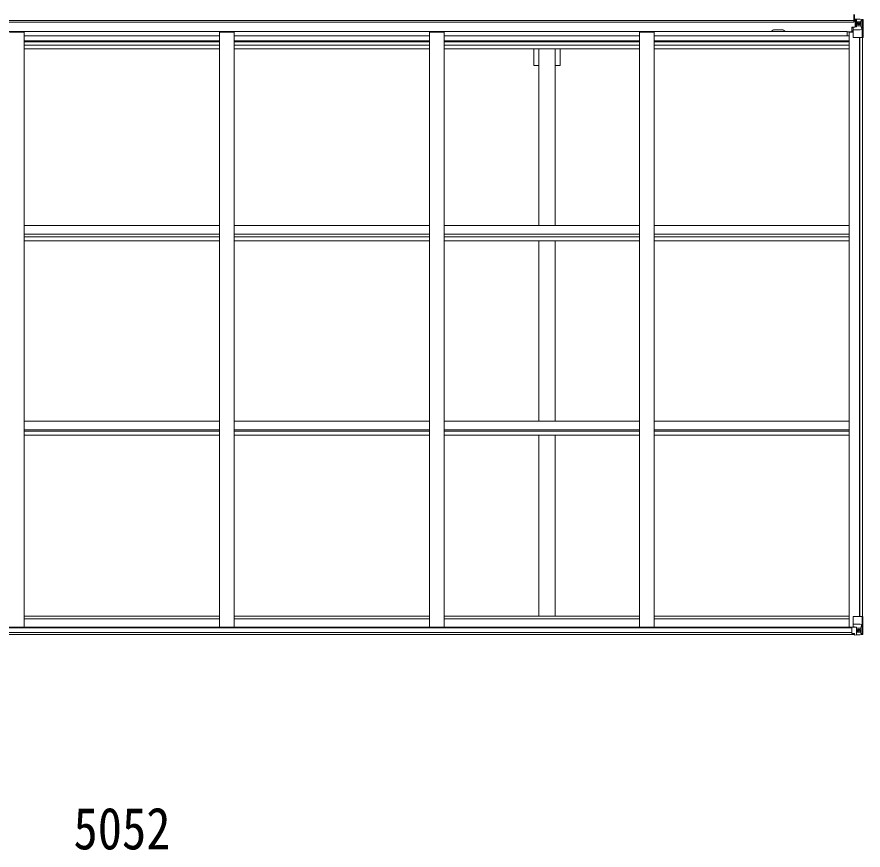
# Model space of a CAD drawing. Units: millimetres at full size, sheet at 1:30; details may follow other scales. Extents: x -8385 to 8479, y -5853 to 5787.
# Drawn here: x 2269 to 5155, y 466 to 3308 of the extents above; entities that cross this region are included whole.
import ezdxf
from ezdxf.enums import TextEntityAlignment as Align

# ---------------------------------------------------------------- set-up
doc = ezdxf.new("R2010")
doc.units = ezdxf.units.MM
doc.header["$LTSCALE"] = 30
for name, color, linetype, lineweight in [('0-1_本体', 4, 'Continuous', 9), ('0-2_部品', 7, 'Continuous', 9), ('0-3_ELV2', 3, 'Continuous', 9), ('0-A_寸法', 6, 'Continuous', 9)]:
    doc.layers.add(name, color=color, linetype=linetype, lineweight=lineweight)
doc.styles.add('ＭＳ ゴシック', font='')
doc.styles.get('ＭＳ ゴシック').set_extended_font_data('MS Gothic')

msp = doc.modelspace()

# ---------------------------------------------------------------- linework, layer by layer
at = {"layer": '0-1_本体'}
for p, q in [((5123.21, 3294.86), (130.21, 3294.86)), ((5123.21, 3290.12), (130.21, 3290.12)), ((5123.21, 3290.12), (5123.21, 3307.38)), ((5123.21, 3298.22), (5131.21, 3298.22)), ((5123.21, 3296.16), (5131.21, 3296.16)), ((4852.71, 3264), (4877.71, 3264)), ((5100.21, 3257.96), (153.21, 3257.96)), ((2293.71, 3255.29), (2243.71, 3255.29)), ((2293.71, 1226.03), (2293.71, 3255.29)), ((2293.71, 3242.88), (2959.71, 3242.88)), ((3009.71, 3255.29), (2959.71, 3255.29)), ((2959.71, 1226.03), (2959.71, 3255.29)), ((3009.71, 1226.03), (3009.71, 3255.29)), ((3009.71, 3242.88), (3675.71, 3242.88)), ((3725.71, 3255.29), (3675.71, 3255.29)), ((3675.71, 1226.03), (3675.71, 3255.29)), ((3725.71, 1226.03), (3725.71, 3255.29)), ((3725.71, 3242.88), (4391.71, 3242.88)), ((4441.71, 3255.29), (4391.71, 3255.29)), ((4391.71, 1226.03), (4391.71, 3255.29)), ((4441.71, 1226.03), (4441.71, 3255.29)), ((4441.71, 3242.88), (5107.71, 3242.88)), ((5100.21, 3257.96), (5100.21, 3242.88)), ((5120.71, 3255.93), (5107.71, 3255.93)), ((5107.71, 1226.03), (5107.71, 3255.93)), ((5143.01, 1262.38), (5143.01, 3237.45)), ((5143.71, 1262.38), (5143.71, 3237.45)), ((5152.71, 1262.38), (5152.71, 3237.45)), ((2293.71, 3226.45), (2959.71, 3226.45)), ((2293.71, 3222.66), (2959.71, 3222.66)), ((2293.71, 3211.31), (2959.71, 3211.31)), ((3009.71, 3226.45), (3675.71, 3226.45)), ((3009.71, 3222.66), (3675.71, 3222.66)), ((3009.71, 3211.31), (3675.71, 3211.31)), ((3725.71, 3226.45), (4391.71, 3226.45)), ((3725.71, 3222.66), (4391.71, 3222.66)), ((3725.71, 3211.31), (4391.71, 3211.31)), ((4441.71, 3226.45), (5107.71, 3226.45)), ((4441.71, 3222.66), (5107.71, 3222.66)), ((4441.71, 3211.31), (5107.71, 3211.31)), ((2293.71, 3198.49), (2959.71, 3198.49)), ((3009.71, 3198.49), (3675.71, 3198.49)), ((3725.71, 3198.49), (4391.71, 3198.49)), ((4031.51, 3142.22), (4031.51, 3198.49)), ((4049.21, 2595.93), (4049.21, 3198.49)), ((4104.21, 2595.93), (4104.21, 3198.49)), ((4121.91, 3142.22), (4121.91, 3198.49)), ((4441.71, 3198.49), (5107.71, 3198.49)), ((4049.21, 3142.22), (4031.51, 3142.22)), ((4121.91, 3142.22), (4104.21, 3142.22)), ((2293.71, 2595.93), (2959.71, 2595.93)), ((3009.71, 2595.93), (3675.71, 2595.93)), ((3725.71, 2595.93), (4391.71, 2595.93)), ((4441.71, 2595.93), (5107.71, 2595.93)), ((2293.71, 2566.89), (2959.71, 2566.89)), ((2293.71, 2557.16), (2959.71, 2557.16)), ((2293.71, 2544.3), (2959.71, 2544.3)), ((3009.71, 2566.89), (3675.71, 2566.89)), ((3009.71, 2557.16), (3675.71, 2557.16)), ((3009.71, 2544.3), (3675.71, 2544.3)), ((3725.71, 2566.89), (4391.71, 2566.89)), ((3725.71, 2557.16), (4391.71, 2557.16)), ((3725.71, 2544.3), (4391.71, 2544.3)), ((4049.21, 1928.47), (4049.21, 2544.3)), ((4104.21, 1928.47), (4104.21, 2544.3)), ((4441.71, 2566.89), (5107.71, 2566.89)), ((4441.71, 2557.16), (5107.71, 2557.16)), ((4441.71, 2544.3), (5107.71, 2544.3)), ((2293.71, 1928.47), (2959.71, 1928.47)), ((3009.71, 1928.47), (3675.71, 1928.47)), ((3725.71, 1928.47), (4391.71, 1928.47)), ((4441.71, 1928.47), (5107.71, 1928.47)), ((2293.71, 1898.72), (2959.71, 1898.72)), ((2293.71, 1894.3), (2959.71, 1894.3)), ((2293.71, 1881.29), (2959.71, 1881.29)), ((3009.71, 1898.72), (3675.71, 1898.72)), ((3009.71, 1894.3), (3675.71, 1894.3)), ((3009.71, 1881.29), (3675.71, 1881.29)), ((3725.71, 1898.72), (4391.71, 1898.72)), ((3725.71, 1894.3), (4391.71, 1894.3)), ((3725.71, 1881.29), (4391.71, 1881.29)), ((4049.21, 1263.26), (4049.21, 1881.29)), ((4104.21, 1263.26), (4104.21, 1881.29)), ((4441.71, 1898.72), (5107.71, 1898.72)), ((4441.71, 1894.3), (5107.71, 1894.3)), ((4441.71, 1881.29), (5107.71, 1881.29)), ((2959.71, 1263.26), (2293.71, 1263.26)), ((2959.71, 1254.14), (2293.71, 1254.14)), ((3675.71, 1263.26), (3009.71, 1263.26)), ((3675.71, 1254.14), (3009.71, 1254.14)), ((4391.71, 1263.26), (3725.71, 1263.26)), ((4391.71, 1254.14), (3725.71, 1254.14)), ((5107.71, 1263.26), (4441.71, 1263.26)), ((5107.44, 1254.14), (4441.71, 1254.14)), ((136.98, 1226.03), (5116.43, 1226.03)), ((137.52, 1223.67), (5115.89, 1223.67)), ((127.52, 1201.53), (5125.89, 1201.53)), ((127.52, 1200.58), (5125.89, 1200.58)), ((137.52, 1208.02), (5115.89, 1208.02))]:
    msp.add_line(p, q, dxfattribs=at)
for centre, start, end in [((4852.71, 3251.5), 90, 148.90079), ((4877.71, 3251.5), 31.09921, 90)]:
    msp.add_arc(centre, 12.5, start, end, dxfattribs=at)
at = {"layer": '0-2_部品'}
for p, q in [((5120.39, 1261.38), (5120.39, 1228.28)), ((5154.39, 1262.38), (5121.39, 1262.38)), ((5151.55, 1262.38), (5151.55, 1201.79)), ((5154.39, 1201.67), (5154.39, 1262.38)), ((5115.89, 1225.22), (5115.89, 1205.07)), ((5125.89, 1226.16), (5116.89, 1226.13)), ((5144.39, 1235.71), (5120.39, 1235.71)), ((5121.22, 1228.02), (5131.57, 1226.37)), ((5121.22, 1227.39), (5121.22, 1228.02)), ((5128.87, 1226.16), (5121.22, 1227.39)), ((5132.39, 1226.16), (5125.89, 1226.16)), ((5131.57, 1226.37), (5131.57, 1226.16)), ((5132.39, 1226.16), (5132.39, 1199.38)), ((5132.39, 1222.18), (5144.39, 1222.18)), ((5139.87, 1215.82), (5139.87, 1216.78)), ((5151, 1235.5), (5144.39, 1235.71)), ((5144.39, 1222.18), (5144.39, 1222.18)), ((5144.39, 1222.18), (5146.73, 1222.15)), ((5146.73, 1222.15), (5146.73, 1208.68)), ((5151, 1235.5), (5146.86, 1223.41)), ((5116.89, 1204.35), (5125.89, 1204.3)), ((5125.89, 1198.98), (5125.89, 1204.92)), ((5144.39, 1208.62), (5132.39, 1208.62)), ((5132.39, 1199.49), (5144.39, 1200.28)), ((5146.73, 1208.68), (5144.39, 1208.62)), ((5144.49, 1200.28), (5152.41, 1200.75)), ((5147.58, 1205.17), (5150.32, 1201.5)), ((5151.55, 1201.72), (5151.55, 1201.79)), ((5153.46, 1200.71), (5153.46, 1200.67))]:
    msp.add_line(p, q, dxfattribs=at)
for points in [[(5137.95, 1214.86), (5136.99, 1214.86), (5136.99, 1213.9), (5137.95, 1213.9)], [(5139.87, 1216.78), (5138.91, 1216.78), (5138.91, 1215.82)], [(5138.91, 1212.94), (5138.91, 1211.98), (5139.87, 1211.98), (5139.87, 1212.94)], [(5140.83, 1213.9), (5141.79, 1213.9), (5141.79, 1214.86), (5140.83, 1214.86)], [(5115.89, 1205.07), (5115.91, 1204.96), (5125.89, 1204.92)], [(5153.46, 1200.67), (5144.39, 1200.11), (5125.89, 1198.98)]]:
    msp.add_lwpolyline(points, dxfattribs=at)
msp.add_circle((5139.39, 1214.38), 5.3, dxfattribs=at)
for centre, radius, start, end in [((5121.39, 1261.38), 1, 90, 180), ((5121.33, 1228.95), 0.937, 182.32209, 263.26766), ((5121.33, 1228.32), 0.937, 182.32209, 263.26766), ((5131.46, 1225.44), 0.937, 50.93398, 83.26766), ((5137.95, 1215.82), 0.96, 270, 0), ((5137.95, 1212.94), 0.96, 0, 90), ((5140.83, 1215.82), 0.96, 180, 270), ((5140.83, 1212.94), 0.96, 90, 180), ((5150.27, 1201.67), 1.28, 311.17831, 2.45895), ((5152.24, 1188.06), 12.7, 89.24466, 95.10311), ((5153.39, 1201.66), 1, 273.50017, 0.00079), ((5153.4, 1201.71), 0.999, 273.4424, 359.95083), ((5153.4, 1201.67), 0.999, 273.4424, 359.95083)]:
    msp.add_arc(centre, radius, start, end, dxfattribs=at)
for centre, major_axis, ratio, start_param, end_param in [((5116.89, 1225.23), (-1, -0.021), 0.906239, 4.6936843, 6.2644806), ((5148.13, 1222.13), (0, -3), 0.468246, 4.2703918, 4.7058971), ((5150.28, 1233.15), (-0.85, -2.32), 0.403757, 2.3087461, 3.2744049), ((5116.89, 1205.06), (-1, 0.012), 0.707053, 0.1587743, 1.5795216), ((5226.14, 1208.62), (-81.75, 0), 0.061163, 0, 0.0007725), ((5149.6, 1208.76), (-0.03, -5), 0.573921, 4.7320603, 5.5159136), ((5151.26, 1203.69), (0.02, -3), 0.466854, 5.5234897, 6.1575023), ((5151.46, 1200.59), (-2, -0.12), 0.060933, 3.1378449, 4.2119296), ((4952.46, 1188.36), (-201, -12.36), 0.060933, 3.1373463, 3.1378449)]:
    msp.add_ellipse(centre, major_axis=major_axis, ratio=ratio, start_param=start_param, end_param=end_param, dxfattribs=at)
at = {"layer": '0-3_ELV2'}
for p, q in [((5123.21, 3299.12), (5123.21, 3316.12)), ((5125.71, 3300.37), (5123.21, 3300.37)), ((5125.71, 3300.15), (5123.21, 3300.15)), ((5125.71, 3299.12), (5123.21, 3299.12)), ((5123.21, 3295.41), (5130.71, 3295.41)), ((5123.21, 3295.39), (5130.71, 3295.39)), ((5130.71, 3294.39), (5123.21, 3294.39)), ((5123.21, 3293.52), (5130.71, 3293.46)), ((5124.21, 3299.12), (5124.21, 3316.12)), ((5125.71, 3299.12), (5125.71, 3316.12)), ((5126.21, 3300.85), (5132.71, 3300.45)), ((5126.21, 3299.97), (5126.21, 3300.85)), ((5132.71, 3299.57), (5126.21, 3299.97)), ((5126.21, 3299.45), (5126.21, 3299.97)), ((5126.21, 3299.45), (5126.21, 3299.04)), ((5126.21, 3299.04), (5131.21, 3298.95)), ((5126.21, 3299.04), (5126.21, 3298.22)), ((5127.21, 3273.35), (5127.21, 3293.32)), ((5131.1, 3293.09), (5127.21, 3293.09)), ((5130.71, 3295.41), (5130.71, 3293.46)), ((5130.71, 3294.39), (5131.21, 3294.39)), ((5130.71, 3293.29), (5130.71, 3293.46)), ((5130.71, 3293.46), (5130.71, 3293.46)), ((5131.21, 3294.75), (5132.71, 3294.75)), ((5131.21, 3291.21), (5132.71, 3291.21)), ((5132.71, 3274.36), (5132.71, 3300.45)), ((5132.71, 3300.34), (5144.71, 3299.56)), ((5133.71, 3291.21), (5132.71, 3291.21)), ((5144.71, 3291.21), (5132.71, 3291.21)), ((5147.04, 3291.16), (5144.71, 3291.22)), ((5144.8, 3299.55), (5152.72, 3299.08)), ((5147.04, 3277.68), (5147.04, 3291.16)), ((5147.89, 3294.66), (5150.63, 3298.33)), ((5151.86, 3298.11), (5151.86, 3298.04)), ((5151.86, 3237.45), (5151.86, 3298.04)), ((5153.77, 3299.17), (5153.77, 3299.17)), ((5153.77, 3299.12), (5153.77, 3299.16)), ((5154.71, 3298.16), (5154.71, 3298.12)), ((5116.21, 3272.32), (5117.21, 3272.33)), ((5116.21, 3256.54), (5116.21, 3272.32)), ((5117.21, 3270.6), (5116.21, 3270.6)), ((5121.26, 3272.37), (5117.21, 3272.33)), ((5120.71, 3238.45), (5120.71, 3271.55)), ((5144.71, 3264.12), (5120.71, 3264.12)), ((5131.88, 3274.1), (5121.53, 3272.44)), ((5121.53, 3271.81), (5131.88, 3273.46)), ((5121.53, 3272.44), (5121.53, 3271.81)), ((5127.21, 3289.46), (5131.21, 3289.46)), ((5127.21, 3281.25), (5131.21, 3281.25)), ((5131.21, 3277.65), (5132.71, 3277.65)), ((5131.88, 3273.46), (5131.88, 3274.1)), ((5144.71, 3277.65), (5132.71, 3277.65)), ((5139.23, 3284.01), (5139.23, 3283.05)), ((5144.71, 3277.65), (5147.04, 3277.68)), ((5144.71, 3277.65), (5144.71, 3277.65)), ((5151.32, 3264.34), (5144.71, 3264.12)), ((5151.32, 3264.34), (5147.18, 3276.42)), ((5100.21, 3256.54), (5120.71, 3256.54)), ((5116.21, 3260.45), (5120.71, 3260.45)), ((5151.86, 3237.45), (5121.71, 3237.45))]:
    msp.add_line(p, q, dxfattribs=at)
for points in [[(5123.21, 3293.36), (5130.71, 3293.29), (5130.71, 3293.29)], [(5126.21, 3299.45), (5131.21, 3299.45), (5131.21, 3273.99)], [(5153.77, 3299.17), (5144.71, 3299.72), (5132.71, 3300.45)], [(5154.71, 3298.12), (5154.71, 3237.45), (5151.86, 3237.45)], [(5117.21, 3272.33), (5117.21, 3270.6), (5120.71, 3270.58)], [(5138.27, 3285.93), (5137.31, 3285.93), (5137.31, 3284.97), (5138.27, 3284.97)], [(5140.19, 3286.89), (5140.19, 3287.85), (5139.23, 3287.85), (5139.23, 3286.89)], [(5139.23, 3283.05), (5140.19, 3283.05), (5140.19, 3284.01)], [(5141.15, 3284.97), (5142.11, 3284.97), (5142.11, 3285.93), (5141.15, 3285.93)]]:
    msp.add_lwpolyline(points, dxfattribs=at)
msp.add_circle((5139.71, 3285.45), 5.3, dxfattribs=at)
for centre, radius, start, end in [((5130.71, 3295.91), 0.5, 270.00309, 0.00198), ((5130.71, 3295.89), 0.5, 269.99891, 359.99891), ((5130.71, 3292.96), 0.5, 359.95536, 89.47105), ((5130.69, 3292.78), 0.513, 358.95293, 88.11972), ((5150.58, 3298.16), 1.28, 357.54105, 48.82169), ((5152.55, 3311.77), 12.7, 264.89689, 270.75534), ((5153.71, 3298.17), 1, 359.99921, 86.49983), ((5153.71, 3298.16), 0.999, 0.04917, 86.5576), ((5153.71, 3298.12), 0.999, 0.04917, 86.5576), ((5121.64, 3271.51), 0.937, 96.73234, 177.67791), ((5121.64, 3270.88), 0.937, 96.73234, 177.67791), ((5131.77, 3275.03), 0.937, 276.73234, 357.67791), ((5131.77, 3274.39), 0.937, 276.73234, 357.67791), ((5138.27, 3286.89), 0.96, 270, 0), ((5138.27, 3284.01), 0.96, 0, 90), ((5141.15, 3286.89), 0.96, 180, 270), ((5141.15, 3284.01), 0.96, 90, 180), ((5121.71, 3238.45), 1, 180, 270)]:
    msp.add_arc(centre, radius, start, end, dxfattribs=at)
for centre, major_axis, ratio, start_param, end_param in [((5226.46, 3291.21), (-81.75, 0), 0.061163, 6.2824128, 6.2831853), ((5149.91, 3291.08), (-0.03, 5), 0.573921, 0.7672717, 1.551125), ((5151.58, 3296.15), (0.02, 3), 0.466854, 0.125683, 0.7596956), ((5151.77, 3299.24), (-2, 0.12), 0.060933, 2.0712557, 3.1453404), ((4952.77, 3311.48), (-201, 12.36), 0.060933, 3.1453404, 3.145839), ((5148.44, 3277.71), (0, 3), 0.468246, 1.5772882, 2.0127935), ((5150.6, 3266.68), (-0.85, 2.32), 0.403757, 3.0087805, 3.9744392)]:
    msp.add_ellipse(centre, major_axis=major_axis, ratio=ratio, start_param=start_param, end_param=end_param, dxfattribs=at)

# ---------------------------------------------------------------- texts
at = {"layer": '0-A_寸法', "color": 7, "style": 'ＭＳ ゴシック', "width": 0.85}
msp.add_text('5052', height=143, dxfattribs=at).set_placement((2461.71, 425.1), align=Align.BOTTOM_LEFT)

doc.saveas('drawing.dxf')
